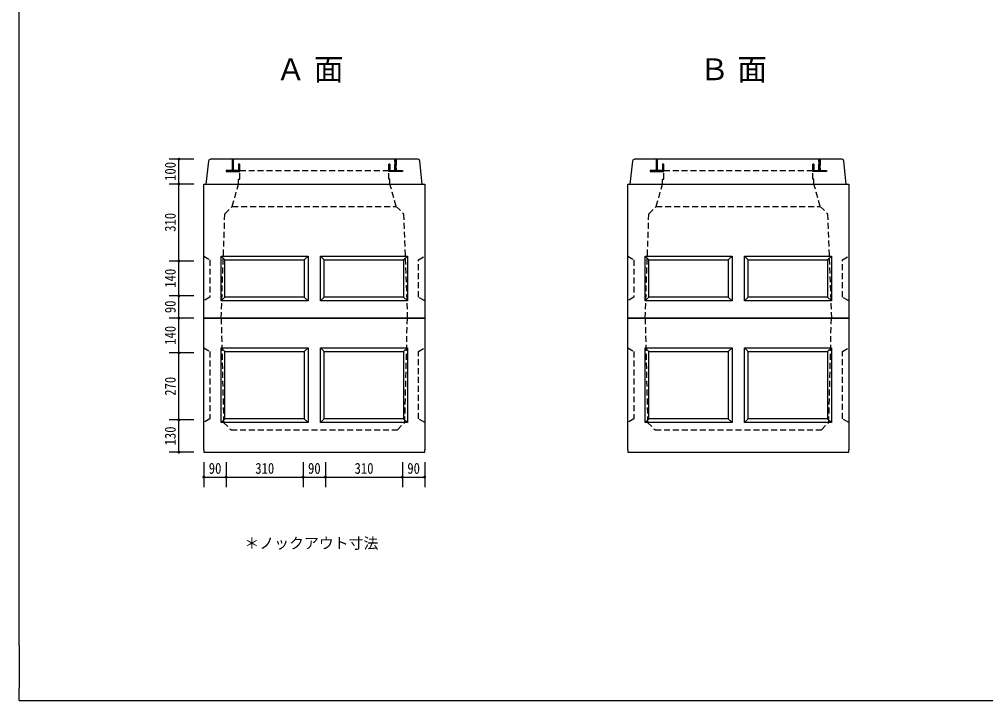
# Model space of a CAD drawing. Units: millimetres, scale not verified. Extents: x -3704 to 3796, y -2790 to 2696.
# Drawn here: x -3704 to 189, y -2790 to -47 of the extents above; entities that cross this region are included whole.
import ezdxf
from ezdxf.enums import TextEntityAlignment as Align

# ---------------------------------------------------------------- set-up
doc = ezdxf.new("R2010")
doc.units = ezdxf.units.MM
doc.header["$LTSCALE"] = 20
doc.linetypes.add('DASHED1', pattern=[1.8, 1.2, -0.6])
doc.layers.add('0-0_レイヤ_1', color=7, linetype='Continuous')
doc.layers.add('0-9_レイヤ10', color=7, linetype='Continuous')
doc.styles.add('HG丸ｺﾞｼｯｸM-PRO', font='')
doc.styles.add('ＭＳ ゴシック', font='')
doc.styles.get('HG丸ｺﾞｼｯｸM-PRO').set_extended_font_data('HG丸ｺﾞｼｯｸM-PRO')
doc.styles.get('ＭＳ ゴシック').set_extended_font_data('MS Gothic')

msp = doc.modelspace()

# ---------------------------------------------------------------- hatches: boundary and pattern name
at = {"layer": '0-9_レイヤ10'}
for points in [[(-3055.12, -610, 1), (-3067.12, -610, 1)], [(-3055.12, -710, 1), (-3067.12, -710, 1)], [(-3055.12, -1020, 1), (-3067.12, -1020, 1)], [(-3055.12, -1160, 1), (-3067.12, -1160, 1)], [(-3055.12, -1250, 1), (-3067.12, -1250, 1)], [(-3055.12, -1390, 1), (-3067.12, -1390, 1)], [(-3055.12, -1660, 1), (-3067.12, -1660, 1)], [(-3055.12, -1790, 1), (-3067.12, -1790, 1)], [(-2955.12, -1890, 1), (-2967.12, -1890, 1)], [(-2865.12, -1890, 1), (-2877.12, -1890, 1)], [(-2555.12, -1890, 1), (-2567.12, -1890, 1)], [(-2465.12, -1890, 1), (-2477.12, -1890, 1)], [(-2155.12, -1890, 1), (-2167.12, -1890, 1)], [(-2065.12, -1890, 1), (-2077.12, -1890, 1)]]:
    msp.add_hatch(color=256, dxfattribs=at).paths.add_polyline_path(points)

# ---------------------------------------------------------------- linework, layer by layer
at = {"layer": '0-0_レイヤ_1'}
for p, q in [((-3704.12, -2568.82), (-3704.12, 2646.47)), ((-2951.12, -710), (-2941.12, -617.5)), ((-2098.62, -610), (-2933.62, -610)), ((-2846.12, -610), (-2846.12, -655)), ((-2841.12, -610), (-2846.12, -610)), ((-2846.12, -612), (-2841.12, -612)), ((-2846.12, -614), (-2841.12, -614)), ((-2846.12, -616), (-2841.12, -616)), ((-2846.12, -618), (-2841.12, -618)), ((-2846.12, -620), (-2841.12, -620)), ((-2846.12, -622), (-2841.12, -622)), ((-2841.12, -655), (-2841.12, -610)), ((-2191.12, -610), (-2191.12, -655)), ((-2186.12, -610), (-2191.12, -610)), ((-2191.12, -612), (-2186.12, -612)), ((-2191.12, -614), (-2186.12, -614)), ((-2191.12, -616), (-2186.12, -616)), ((-2191.12, -618), (-2186.12, -618)), ((-2191.12, -620), (-2186.12, -620)), ((-2191.12, -622), (-2186.12, -622)), ((-2186.12, -655), (-2186.12, -610)), ((-2081.12, -710), (-2091.12, -617.5)), ((-1243.12, -710), (-1233.12, -617.5)), ((-390.62, -610), (-1225.62, -610)), ((-1138.12, -610), (-1138.12, -655)), ((-1133.12, -610), (-1138.12, -610)), ((-1138.12, -612), (-1133.12, -612)), ((-1138.12, -614), (-1133.12, -614)), ((-1138.12, -616), (-1133.12, -616)), ((-1138.12, -618), (-1133.12, -618)), ((-1138.12, -620), (-1133.12, -620)), ((-1138.12, -622), (-1133.12, -622)), ((-1133.12, -655), (-1133.12, -610)), ((-483.12, -610), (-483.12, -655)), ((-478.12, -610), (-483.12, -610)), ((-483.12, -612), (-478.12, -612)), ((-483.12, -614), (-478.12, -614)), ((-483.12, -616), (-478.12, -616)), ((-483.12, -618), (-478.12, -618)), ((-483.12, -620), (-478.12, -620)), ((-483.12, -622), (-478.12, -622)), ((-478.12, -655), (-478.12, -610)), ((-373.12, -710), (-383.12, -617.5)), ((-2871.12, -655), (-2871.12, -660)), ((-2821.12, -655), (-2871.12, -655)), ((-2871.12, -656), (-2821.12, -656)), ((-2871.12, -658), (-2821.12, -658)), ((-2871.12, -660), (-2821.12, -660)), ((-2871.12, -660), (-2821.12, -660)), ((-2846.12, -624), (-2841.12, -624)), ((-2846.12, -626), (-2841.12, -626)), ((-2846.12, -628), (-2841.12, -628)), ((-2846.12, -630), (-2841.12, -630)), ((-2846.12, -632), (-2841.12, -632)), ((-2846.12, -634), (-2841.12, -634)), ((-2846.12, -636), (-2841.12, -636)), ((-2846.12, -638), (-2841.12, -638)), ((-2846.12, -640), (-2841.12, -640)), ((-2846.12, -642), (-2841.12, -642)), ((-2846.12, -644), (-2841.12, -644)), ((-2846.12, -646), (-2841.12, -646)), ((-2846.12, -648), (-2841.12, -648)), ((-2846.12, -650), (-2841.12, -650)), ((-2846.12, -652), (-2841.12, -652)), ((-2846.12, -654), (-2841.12, -654)), ((-2821.12, -630), (-2816.12, -630)), ((-2821.12, -630), (-2821.12, -660)), ((-2816.12, -630), (-2821.12, -630)), ((-2821.12, -632), (-2816.12, -632)), ((-2821.12, -634), (-2816.12, -634)), ((-2821.12, -636), (-2816.12, -636)), ((-2821.12, -638), (-2816.12, -638)), ((-2821.12, -640), (-2816.12, -640)), ((-2821.12, -642), (-2816.12, -642)), ((-2821.12, -644), (-2816.12, -644)), ((-2821.12, -646), (-2816.12, -646)), ((-2821.12, -648), (-2816.12, -648)), ((-2821.12, -650), (-2816.12, -650)), ((-2821.12, -652), (-2816.12, -652)), ((-2821.12, -654), (-2816.12, -654)), ((-2821.12, -656), (-2816.12, -656)), ((-2821.12, -658), (-2816.12, -658)), ((-2821.12, -660), (-2816.12, -660)), ((-2821.12, -660), (-2816.12, -660)), ((-2816.12, -660), (-2816.12, -630)), ((-2216.12, -630), (-2211.12, -630)), ((-2216.12, -630), (-2216.12, -655)), ((-2211.12, -630), (-2216.12, -630)), ((-2216.12, -632), (-2211.12, -632)), ((-2216.12, -634), (-2211.12, -634)), ((-2216.12, -636), (-2211.12, -636)), ((-2216.12, -638), (-2211.12, -638)), ((-2216.12, -640), (-2211.12, -640)), ((-2216.12, -642), (-2211.12, -642)), ((-2216.12, -644), (-2211.12, -644)), ((-2216.12, -646), (-2211.12, -646)), ((-2216.12, -648), (-2211.12, -648)), ((-2216.12, -650), (-2211.12, -650)), ((-2216.12, -652), (-2211.12, -652)), ((-2216.12, -654), (-2211.12, -654)), ((-2216.12, -660), (-2216.12, -655)), ((-2216.12, -655), (-2161.12, -655)), ((-2216.12, -655), (-2211.12, -655)), ((-2216.12, -656), (-2161.12, -656)), ((-2216.12, -658), (-2161.12, -658)), ((-2161.12, -660), (-2216.12, -660)), ((-2211.12, -655), (-2211.12, -630)), ((-2191.12, -624), (-2186.12, -624)), ((-2191.12, -626), (-2186.12, -626)), ((-2191.12, -628), (-2186.12, -628)), ((-2191.12, -630), (-2186.12, -630)), ((-2191.12, -632), (-2186.12, -632)), ((-2191.12, -634), (-2186.12, -634)), ((-2191.12, -636), (-2186.12, -636)), ((-2191.12, -638), (-2186.12, -638)), ((-2191.12, -640), (-2186.12, -640)), ((-2191.12, -642), (-2186.12, -642)), ((-2191.12, -644), (-2186.12, -644)), ((-2191.12, -646), (-2186.12, -646)), ((-2191.12, -648), (-2186.12, -648)), ((-2191.12, -650), (-2186.12, -650)), ((-2191.12, -652), (-2186.12, -652)), ((-2191.12, -654), (-2186.12, -654)), ((-2191.12, -655), (-2186.12, -655)), ((-2161.12, -655), (-2161.12, -660)), ((-1163.12, -655), (-1163.12, -660)), ((-1113.12, -655), (-1163.12, -655)), ((-1163.12, -656), (-1113.12, -656)), ((-1163.12, -658), (-1113.12, -658)), ((-1163.12, -660), (-1113.12, -660)), ((-1163.12, -660), (-1113.12, -660)), ((-1138.12, -624), (-1133.12, -624)), ((-1138.12, -626), (-1133.12, -626)), ((-1138.12, -628), (-1133.12, -628)), ((-1138.12, -630), (-1133.12, -630)), ((-1138.12, -632), (-1133.12, -632)), ((-1138.12, -634), (-1133.12, -634)), ((-1138.12, -636), (-1133.12, -636)), ((-1138.12, -638), (-1133.12, -638)), ((-1138.12, -640), (-1133.12, -640)), ((-1138.12, -642), (-1133.12, -642)), ((-1138.12, -644), (-1133.12, -644)), ((-1138.12, -646), (-1133.12, -646)), ((-1138.12, -648), (-1133.12, -648)), ((-1138.12, -650), (-1133.12, -650)), ((-1138.12, -652), (-1133.12, -652)), ((-1138.12, -654), (-1133.12, -654)), ((-1113.12, -630), (-1108.12, -630)), ((-1113.12, -630), (-1113.12, -660)), ((-1108.12, -630), (-1113.12, -630)), ((-1113.12, -632), (-1108.12, -632)), ((-1113.12, -634), (-1108.12, -634)), ((-1113.12, -636), (-1108.12, -636)), ((-1113.12, -638), (-1108.12, -638)), ((-1113.12, -640), (-1108.12, -640)), ((-1113.12, -642), (-1108.12, -642)), ((-1113.12, -644), (-1108.12, -644)), ((-1113.12, -646), (-1108.12, -646)), ((-1113.12, -648), (-1108.12, -648)), ((-1113.12, -650), (-1108.12, -650)), ((-1113.12, -652), (-1108.12, -652)), ((-1113.12, -654), (-1108.12, -654)), ((-1113.12, -656), (-1108.12, -656)), ((-1113.12, -658), (-1108.12, -658)), ((-1113.12, -660), (-1108.12, -660)), ((-1113.12, -660), (-1108.12, -660)), ((-1108.12, -660), (-1108.12, -630)), ((-508.12, -630), (-503.12, -630)), ((-508.12, -630), (-508.12, -655)), ((-503.12, -630), (-508.12, -630)), ((-508.12, -632), (-503.12, -632)), ((-508.12, -634), (-503.12, -634)), ((-508.12, -636), (-503.12, -636)), ((-508.12, -638), (-503.12, -638)), ((-508.12, -640), (-503.12, -640)), ((-508.12, -642), (-503.12, -642)), ((-508.12, -644), (-503.12, -644)), ((-508.12, -646), (-503.12, -646)), ((-508.12, -648), (-503.12, -648)), ((-508.12, -650), (-503.12, -650)), ((-508.12, -652), (-503.12, -652)), ((-508.12, -654), (-503.12, -654)), ((-508.12, -660), (-508.12, -655)), ((-508.12, -655), (-453.12, -655)), ((-508.12, -655), (-503.12, -655)), ((-508.12, -656), (-453.12, -656)), ((-508.12, -658), (-453.12, -658)), ((-453.12, -660), (-508.12, -660)), ((-503.12, -655), (-503.12, -630)), ((-483.12, -624), (-478.12, -624)), ((-483.12, -626), (-478.12, -626)), ((-483.12, -628), (-478.12, -628)), ((-483.12, -630), (-478.12, -630)), ((-483.12, -632), (-478.12, -632)), ((-483.12, -634), (-478.12, -634)), ((-483.12, -636), (-478.12, -636)), ((-483.12, -638), (-478.12, -638)), ((-483.12, -640), (-478.12, -640)), ((-483.12, -642), (-478.12, -642)), ((-483.12, -644), (-478.12, -644)), ((-483.12, -646), (-478.12, -646)), ((-483.12, -648), (-478.12, -648)), ((-483.12, -650), (-478.12, -650)), ((-483.12, -652), (-478.12, -652)), ((-483.12, -654), (-478.12, -654)), ((-483.12, -655), (-478.12, -655)), ((-453.12, -655), (-453.12, -660)), ((-2951.12, -710), (-2081.12, -710)), ((-1243.12, -710), (-373.12, -710)), ((-2876.12, -1015), (-2891.12, -1000)), ((-2556.12, -1015), (-2541.12, -1000)), ((-2491.12, -1000), (-2476.12, -1015)), ((-2156.12, -1015), (-2141.12, -1000)), ((-1168.12, -1015), (-1183.12, -1000)), ((-848.12, -1015), (-833.12, -1000)), ((-783.12, -1000), (-768.12, -1015)), ((-448.12, -1015), (-433.12, -1000)), ((-2541.12, -1180), (-2556.12, -1165)), ((-2141.12, -1180), (-2156.12, -1165)), ((-833.12, -1180), (-848.12, -1165)), ((-433.12, -1180), (-448.12, -1165)), ((-2961.12, -1250), (-2071.12, -1250)), ((-2961.12, -1780), (-2961.12, -1250)), ((-2071.12, -1250), (-2071.12, -1780)), ((-1253.12, -1250), (-363.12, -1250)), ((-1253.12, -1780), (-1253.12, -1250)), ((-363.12, -1250), (-363.12, -1780)), ((-2891.12, -1370), (-2876.12, -1385)), ((-2891.12, -1370), (-2541.12, -1370)), ((-2891.12, -1670), (-2891.12, -1370)), ((-2876.12, -1385), (-2556.12, -1385)), ((-2876.12, -1655), (-2876.12, -1385)), ((-2541.12, -1370), (-2556.12, -1385)), ((-2556.12, -1385), (-2556.12, -1655)), ((-2541.12, -1370), (-2541.12, -1670)), ((-2476.12, -1385), (-2491.12, -1370)), ((-2491.12, -1370), (-2141.12, -1370)), ((-2491.12, -1670), (-2491.12, -1370)), ((-2476.12, -1385), (-2156.12, -1385)), ((-2476.12, -1655), (-2476.12, -1385)), ((-2156.12, -1385), (-2141.12, -1370)), ((-2156.12, -1385), (-2156.12, -1655)), ((-2141.12, -1370), (-2141.12, -1670)), ((-1183.12, -1370), (-1168.12, -1385)), ((-1183.12, -1370), (-833.12, -1370)), ((-1183.12, -1670), (-1183.12, -1370)), ((-1168.12, -1385), (-848.12, -1385)), ((-1168.12, -1655), (-1168.12, -1385)), ((-833.12, -1370), (-848.12, -1385)), ((-848.12, -1385), (-848.12, -1655)), ((-833.12, -1370), (-833.12, -1670)), ((-768.12, -1385), (-783.12, -1370)), ((-783.12, -1370), (-433.12, -1370)), ((-783.12, -1670), (-783.12, -1370)), ((-768.12, -1385), (-448.12, -1385)), ((-768.12, -1655), (-768.12, -1385)), ((-448.12, -1385), (-433.12, -1370)), ((-448.12, -1385), (-448.12, -1655)), ((-433.12, -1370), (-433.12, -1670)), ((-2891.12, -1670), (-2876.12, -1655)), ((-2541.12, -1670), (-2891.12, -1670)), ((-2491.12, -1670), (-2476.12, -1655)), ((-2141.12, -1670), (-2491.12, -1670)), ((-1183.12, -1670), (-1168.12, -1655)), ((-833.12, -1670), (-1183.12, -1670)), ((-783.12, -1670), (-768.12, -1655)), ((-433.12, -1670), (-783.12, -1670)), ((-2961.12, -1780), (-2961.12, -1790)), ((-2961.12, -1790), (-2071.12, -1790)), ((-2071.12, -1790), (-2071.12, -1780)), ((-1253.12, -1780), (-1253.12, -1790)), ((-1253.12, -1790), (-363.12, -1790)), ((-363.12, -1790), (-363.12, -1780)), ((-3704.12, -2568.82), (-3704.12, -2740.32)), ((-3704.12, -2790.32), (-3704.12, -2740.32)), ((-3704.12, -2790.32), (-3532.94, -2790.32))]:
    msp.add_line(p, q, dxfattribs=at)
at = {"layer": '0-0_レイヤ_1', "linetype": 'DASHED1'}
for p, q in [((-2846.12, -610), (-2846.12, -655)), ((-2841.12, -610), (-2846.12, -610)), ((-2841.12, -655), (-2841.12, -610)), ((-2191.12, -610), (-2186.12, -610)), ((-2191.12, -655), (-2191.12, -610)), ((-2186.12, -610), (-2186.12, -655)), ((-1138.12, -610), (-1138.12, -655)), ((-1133.12, -610), (-1138.12, -610)), ((-1133.12, -655), (-1133.12, -610)), ((-483.12, -610), (-478.12, -610)), ((-483.12, -655), (-483.12, -610)), ((-478.12, -610), (-478.12, -655)), ((-2871.12, -655), (-2871.12, -660)), ((-2846.12, -655), (-2871.12, -655)), ((-2871.12, -660), (-2816.12, -660)), ((-2821.12, -655), (-2841.12, -655)), ((-2821.12, -630), (-2821.12, -655)), ((-2816.12, -630), (-2821.12, -630)), ((-2816.12, -690), (-2816.12, -630)), ((-2816.12, -655), (-2216.12, -655)), ((-2216.12, -630), (-2211.12, -630)), ((-2216.12, -690), (-2216.12, -630)), ((-2161.12, -660), (-2216.12, -660)), ((-2211.12, -630), (-2211.12, -655)), ((-2211.12, -655), (-2191.12, -655)), ((-2186.12, -655), (-2161.12, -655)), ((-2161.12, -655), (-2161.12, -660)), ((-1163.12, -655), (-1163.12, -660)), ((-1138.12, -655), (-1163.12, -655)), ((-1163.12, -660), (-1108.12, -660)), ((-1113.12, -655), (-1133.12, -655)), ((-1113.12, -630), (-1113.12, -655)), ((-1108.12, -630), (-1113.12, -630)), ((-1108.12, -690), (-1108.12, -630)), ((-1108.12, -655), (-508.12, -655)), ((-508.12, -630), (-503.12, -630)), ((-508.12, -690), (-508.12, -630)), ((-453.12, -660), (-508.12, -660)), ((-503.12, -630), (-503.12, -655)), ((-503.12, -655), (-483.12, -655)), ((-478.12, -655), (-453.12, -655)), ((-453.12, -655), (-453.12, -660)), ((-2821.12, -690), (-2816.12, -690)), ((-2821.12, -710), (-2821.12, -690)), ((-2211.12, -690), (-2216.12, -690)), ((-2211.12, -710), (-2211.12, -690)), ((-1113.12, -690), (-1108.12, -690)), ((-1113.12, -710), (-1113.12, -690)), ((-503.12, -690), (-508.12, -690)), ((-503.12, -710), (-503.12, -690)), ((-2846.12, -800), (-2821.12, -710)), ((-2186.12, -800), (-2211.12, -710)), ((-1138.12, -800), (-1113.12, -710)), ((-478.12, -800), (-503.12, -710)), ((-2891.12, -1250), (-2881.12, -1670)), ((-2151.12, -1670), (-2141.12, -1250)), ((-1183.12, -1250), (-1173.12, -1670)), ((-443.12, -1670), (-433.12, -1250)), ((-2961.12, -1370), (-2936.12, -1385)), ((-2936.12, -1385), (-2936.12, -1655)), ((-2096.12, -1385), (-2071.12, -1370)), ((-2096.12, -1655), (-2096.12, -1385)), ((-1253.12, -1370), (-1228.12, -1385)), ((-1228.12, -1385), (-1228.12, -1655)), ((-388.12, -1385), (-363.12, -1370)), ((-388.12, -1655), (-388.12, -1385)), ((-2936.12, -1655), (-2961.12, -1670)), ((-2881.12, -1670), (-2851.12, -1700)), ((-2181.12, -1700), (-2151.12, -1670)), ((-2071.12, -1670), (-2096.12, -1655)), ((-1228.12, -1655), (-1253.12, -1670)), ((-1173.12, -1670), (-1143.12, -1700)), ((-473.12, -1700), (-443.12, -1670)), ((-363.12, -1670), (-388.12, -1655)), ((-2851.12, -1700), (-2181.12, -1700)), ((-1143.12, -1700), (-473.12, -1700))]:
    msp.add_line(p, q, dxfattribs=at)
at = {"layer": '0-0_レイヤ_1'}
for points in [[(-2941.12, -617.5), (-2939.11, -612.18), (-2933.62, -610)], [(-2091.12, -617.5), (-2093.57, -611.85), (-2098.62, -610)], [(-1233.12, -617.5), (-1231.11, -612.18), (-1225.62, -610)], [(-383.12, -617.5), (-385.57, -611.85), (-390.62, -610)], [(-2891.12, -1180), (-2876.12, -1165), (-2876.12, -1015), (-2556.12, -1015), (-2556.12, -1165), (-2876.12, -1165)], [(-2491.12, -1180), (-2476.12, -1165), (-2476.12, -1015), (-2156.12, -1015), (-2156.12, -1165), (-2476.12, -1165)], [(-1183.12, -1180), (-1168.12, -1165), (-1168.12, -1015), (-848.12, -1015), (-848.12, -1165), (-1168.12, -1165)], [(-783.12, -1180), (-768.12, -1165), (-768.12, -1015), (-448.12, -1015), (-448.12, -1165), (-768.12, -1165)], [(-2071.12, -1250), (-2961.12, -1250), (-2071.12, -1250)], [(-363.12, -1250), (-1253.12, -1250), (-363.12, -1250)], [(-2541.12, -1670), (-2556.12, -1655), (-2876.12, -1655)], [(-2141.12, -1670), (-2156.12, -1655), (-2476.12, -1655)], [(-833.12, -1670), (-848.12, -1655), (-1168.12, -1655)], [(-433.12, -1670), (-448.12, -1655), (-768.12, -1655)], [(-3532.94, -2790.32), (3545.88, -2790.32), (3795.88, -2790.32), (3795.88, -2740.32)]]:
    msp.add_lwpolyline(points, dxfattribs=at)
for points in [[(-2961.12, -1250), (-2961.12, -710), (-2071.12, -710), (-2071.12, -1250)], [(-1253.12, -1250), (-1253.12, -710), (-363.12, -710), (-363.12, -1250)], [(-2891.12, -1180), (-2891.12, -1000), (-2541.12, -1000), (-2541.12, -1180)], [(-2491.12, -1180), (-2491.12, -1000), (-2141.12, -1000), (-2141.12, -1180)], [(-1183.12, -1180), (-1183.12, -1000), (-833.12, -1000), (-833.12, -1180)], [(-783.12, -1180), (-783.12, -1000), (-433.12, -1000), (-433.12, -1180)]]:
    msp.add_lwpolyline(points, close=True, dxfattribs=at)
at = {"layer": '0-0_レイヤ_1', "linetype": 'DASHED1'}
for points in [[(-2891.12, -1250), (-2876.12, -830), (-2846.12, -800), (-2186.12, -800), (-2156.12, -830), (-2141.12, -1250)], [(-1183.12, -1250), (-1168.12, -830), (-1138.12, -800), (-478.12, -800), (-448.12, -830), (-433.12, -1250)], [(-2961.12, -1000), (-2936.12, -1015), (-2936.12, -1165), (-2961.12, -1180)], [(-2071.12, -1180), (-2096.12, -1165), (-2096.12, -1015), (-2071.12, -1000)], [(-1253.12, -1000), (-1228.12, -1015), (-1228.12, -1165), (-1253.12, -1180)], [(-363.12, -1180), (-388.12, -1165), (-388.12, -1015), (-363.12, -1000)]]:
    msp.add_lwpolyline(points, dxfattribs=at)
at = {"layer": '0-9_レイヤ10'}
for p, q in [((-3001.12, -610), (-3101.12, -610)), ((-3061.12, -710), (-3061.12, -610)), ((-3001.12, -710), (-3101.12, -710)), ((-3061.12, -1020), (-3061.12, -710)), ((-3001.12, -1020), (-3101.12, -1020)), ((-3061.12, -1160), (-3061.12, -1020)), ((-3001.12, -1160), (-3101.12, -1160)), ((-3061.12, -1250), (-3061.12, -1160)), ((-3001.12, -1250), (-3101.12, -1250)), ((-3061.12, -1390), (-3061.12, -1250)), ((-3001.12, -1390), (-3101.12, -1390)), ((-3061.12, -1660), (-3061.12, -1390)), ((-3001.12, -1660), (-3101.12, -1660)), ((-3061.12, -1790), (-3061.12, -1660)), ((-3001.12, -1790), (-3101.12, -1790)), ((-2961.12, -1830), (-2961.12, -1930)), ((-2871.12, -1830), (-2871.12, -1930)), ((-2561.12, -1830), (-2561.12, -1930)), ((-2471.12, -1830), (-2471.12, -1930)), ((-2161.12, -1830), (-2161.12, -1930)), ((-2071.12, -1830), (-2071.12, -1930)), ((-2961.12, -1890), (-2871.12, -1890)), ((-2871.12, -1890), (-2561.12, -1890)), ((-2561.12, -1890), (-2471.12, -1890)), ((-2471.12, -1890), (-2161.12, -1890)), ((-2161.12, -1890), (-2071.12, -1890))]:
    msp.add_line(p, q, dxfattribs=at)

# ---------------------------------------------------------------- texts
at = {"layer": '0-0_レイヤ_1', "style": 'HG丸ｺﾞｼｯｸM-PRO'}
for s, p in [('Ａ 面', (-2670.67, -318.45)), ('Ｂ 面', (-964.65, -318.45))]:
    msp.add_text(s, height=87.98, dxfattribs=at).set_placement(p, align=Align.BOTTOM_LEFT)
at = {"layer": '0-9_レイヤ10', "style": 'ＭＳ ゴシック', "width": 0.85}
for s, p in [('100', (-3061.12, -697.5)), ('310', (-3061.12, -902.5)), ('140', (-3061.12, -1127.5)), ('90', (-3061.12, -1230)), ('140', (-3061.12, -1357.5)), ('270', (-3061.12, -1562.5)), ('130', (-3061.12, -1762.5))]:
    msp.add_text(s, height=43.99, rotation=90, dxfattribs=at).set_placement(p, align=Align.BOTTOM_LEFT)
for s, p in [('90', (-2941.12, -1890)), ('310', (-2753.62, -1890)), ('90', (-2541.12, -1890)), ('310', (-2353.62, -1890)), ('90', (-2141.12, -1890))]:
    msp.add_text(s, height=43.99, dxfattribs=at).set_placement(p, align=Align.BOTTOM_LEFT)
at = {"layer": '0-9_レイヤ10', "style": 'HG丸ｺﾞｼｯｸM-PRO'}
msp.add_text('＊ノックアウト寸法', height=43.99, dxfattribs=at).set_placement((-2797.61, -2191.61), align=Align.BOTTOM_LEFT)

doc.saveas('drawing.dxf')
